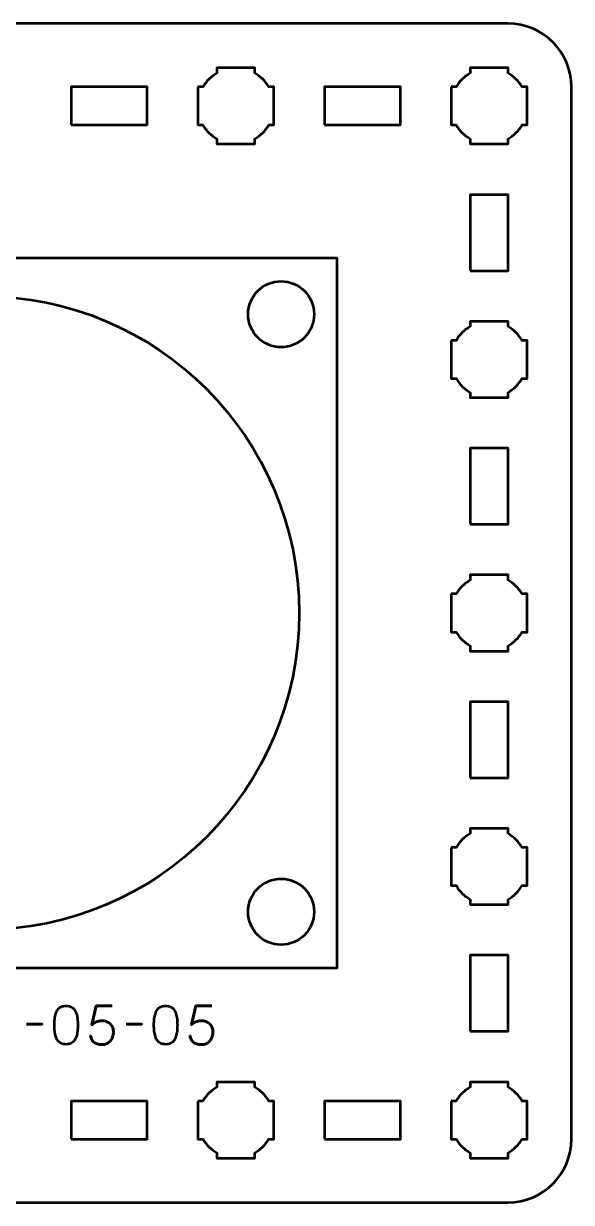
# Model space of a CAD drawing. Header units: centimetres. Extents: x -15.15 to -5.85, y -19.5 to -10.2.
# Drawn here: x -10.18 to -5.85, y -19.5 to -10.2 of the extents above; entities that cross this region are included whole.
import ezdxf

# ---------------------------------------------------------------- set-up
doc = ezdxf.new("R2010")
doc.units = ezdxf.units.CM
doc.header["$MEASUREMENT"] = 0
doc.layers.add('Layer 1', color=7, linetype='Continuous')

msp = doc.modelspace()

# ---------------------------------------------------------------- linework, layer by layer
at = {"layer": 'Layer 1', "lineweight": 53}
for points in [[(-9.8, -11), (-9.2, -11), (-9.2, -10.7), (-9.8, -10.7), (-9.8, -11)], [(-7.8, -11), (-7.2, -11), (-7.2, -10.7), (-7.8, -10.7), (-7.8, -11)], [(-6.65, -12.15), (-6.35, -12.15), (-6.35, -11.55), (-6.65, -11.55), (-6.65, -12.15)], [(-6.65, -12.15), (-6.35, -12.15), (-6.35, -11.55), (-6.65, -11.55), (-6.65, -12.15)], [(-6.65, -14.15), (-6.35, -14.15), (-6.35, -13.55), (-6.65, -13.55), (-6.65, -14.15)], [(-6.65, -16.15), (-6.35, -16.15), (-6.35, -15.55), (-6.65, -15.55), (-6.65, -16.15)], [(-6.65, -18.15), (-6.35, -18.15), (-6.35, -17.55), (-6.65, -17.55), (-6.65, -18.15)], [(-9.8, -19), (-9.2, -19), (-9.2, -18.7), (-9.8, -18.7), (-9.8, -19)], [(-7.8, -19), (-7.2, -19), (-7.2, -18.7), (-7.8, -18.7), (-7.8, -19)]]:
    msp.add_lwpolyline(points, close=True, dxfattribs=at)
at = {"layer": 'Layer 1', "color": 5, "lineweight": 53}
msp.add_lwpolyline([(-13.29996, -17.64998), (-7.69996, -17.64998), (-7.69996, -12.04998), (-13.29996, -12.04998), (-13.29996, -17.64998)], close=True, dxfattribs=at)
at = {"layer": 'Layer 1', "lineweight": 53}
for centre, major_axis in [((-8.14296, -12.49298), (0, 0.2605)), ((-10.49996, -14.84998), (0, 2.5)), ((-8.14296, -17.20698), (0, 0.2605))]:
    msp.add_ellipse(centre, major_axis=major_axis, ratio=1, dxfattribs=at)
for points, knots in [([(-15.15, -19), (-15.15, -19), (-15.15, -10.7), (-15.15, -10.7), (-15.15, -10.7), (-15.15, -10.42391), (-14.92609, -10.2), (-14.65, -10.2), (-14.65, -10.2), (-14.65, -10.2), (-6.35, -10.2), (-6.35, -10.2), (-6.35, -10.2), (-6.07391, -10.2), (-5.85, -10.42391), (-5.85, -10.7), (-5.85, -10.7), (-5.85, -10.7), (-5.85, -19), (-5.85, -19), (-5.85, -19), (-5.85, -19.27609), (-6.07391, -19.5), (-6.35, -19.5), (-6.35, -19.5), (-6.35, -19.5), (-14.65, -19.5), (-14.65, -19.5), (-14.65, -19.5), (-14.92609, -19.5), (-15.15, -19.27609), (-15.15, -19)], [0, 0, 0, 0, 0.125, 0.125, 0.125, 0.125, 0.25, 0.25, 0.25, 0.25, 0.375, 0.375, 0.375, 0.375, 0.5, 0.5, 0.5, 0.5, 0.625, 0.625, 0.625, 0.625, 0.75, 0.75, 0.75, 0.75, 0.875, 0.875, 0.875, 0.875, 1, 1, 1, 1]), ([(-8.8, -10.7), (-8.8, -10.7), (-8.75985, -10.7), (-8.75985, -10.7), (-8.75985, -10.7), (-8.7335, -10.65447), (-8.69553, -10.6165), (-8.65, -10.59015), (-8.65, -10.59015), (-8.65, -10.59015), (-8.65, -10.55), (-8.65, -10.55), (-8.65, -10.55), (-8.65, -10.55), (-8.5, -10.55), (-8.5, -10.55), (-8.5, -10.55), (-8.5, -10.55), (-8.35, -10.55), (-8.35, -10.55), (-8.35, -10.55), (-8.35, -10.55), (-8.35, -10.59015), (-8.35, -10.59015), (-8.35, -10.59015), (-8.30447, -10.6165), (-8.2665, -10.65447), (-8.24015, -10.7), (-8.24015, -10.7), (-8.24015, -10.7), (-8.2, -10.7), (-8.2, -10.7), (-8.2, -10.7), (-8.2, -10.7), (-8.2, -10.85), (-8.2, -10.85), (-8.2, -10.85), (-8.2, -10.85), (-8.2, -11), (-8.2, -11), (-8.2, -11), (-8.2, -11), (-8.24015, -11), (-8.24015, -11), (-8.24015, -11), (-8.2665, -11.04553), (-8.30447, -11.0835), (-8.35, -11.10985), (-8.35, -11.10985), (-8.35, -11.10985), (-8.35, -11.15), (-8.35, -11.15), (-8.35, -11.15), (-8.35, -11.15), (-8.5, -11.15), (-8.5, -11.15), (-8.5, -11.15), (-8.5, -11.15), (-8.65, -11.15), (-8.65, -11.15), (-8.65, -11.15), (-8.65, -11.15), (-8.65, -11.10985), (-8.65, -11.10985), (-8.65, -11.10985), (-8.69553, -11.0835), (-8.7335, -11.04553), (-8.75985, -11), (-8.75985, -11), (-8.75985, -11), (-8.8, -11), (-8.8, -11), (-8.8, -11), (-8.8, -11), (-8.8, -10.85), (-8.8, -10.85), (-8.8, -10.85), (-8.8, -10.85), (-8.8, -10.7), (-8.8, -10.7)], [0, 0, 0, 0, 0.05, 0.05, 0.05, 0.05, 0.1, 0.1, 0.1, 0.1, 0.15, 0.15, 0.15, 0.15, 0.2, 0.2, 0.2, 0.2, 0.25, 0.25, 0.25, 0.25, 0.3, 0.3, 0.3, 0.3, 0.35, 0.35, 0.35, 0.35, 0.4, 0.4, 0.4, 0.4, 0.45, 0.45, 0.45, 0.45, 0.5, 0.5, 0.5, 0.5, 0.55, 0.55, 0.55, 0.55, 0.6, 0.6, 0.6, 0.6, 0.65, 0.65, 0.65, 0.65, 0.7, 0.7, 0.7, 0.7, 0.75, 0.75, 0.75, 0.75, 0.8, 0.8, 0.8, 0.8, 0.85, 0.85, 0.85, 0.85, 0.9, 0.9, 0.9, 0.9, 0.95, 0.95, 0.95, 0.95, 1, 1, 1, 1]), ([(-6.8, -10.7), (-6.8, -10.7), (-6.75985, -10.7), (-6.75985, -10.7), (-6.75985, -10.7), (-6.7335, -10.65447), (-6.69553, -10.6165), (-6.65, -10.59015), (-6.65, -10.59015), (-6.65, -10.59015), (-6.65, -10.55), (-6.65, -10.55), (-6.65, -10.55), (-6.65, -10.55), (-6.5, -10.55), (-6.5, -10.55), (-6.5, -10.55), (-6.5, -10.55), (-6.35, -10.55), (-6.35, -10.55), (-6.35, -10.55), (-6.35, -10.55), (-6.35, -10.59015), (-6.35, -10.59015), (-6.35, -10.59015), (-6.30447, -10.6165), (-6.2665, -10.65447), (-6.24015, -10.7), (-6.24015, -10.7), (-6.24015, -10.7), (-6.2, -10.7), (-6.2, -10.7), (-6.2, -10.7), (-6.2, -10.7), (-6.2, -10.85), (-6.2, -10.85), (-6.2, -10.85), (-6.2, -10.85), (-6.2, -11), (-6.2, -11), (-6.2, -11), (-6.2, -11), (-6.24015, -11), (-6.24015, -11), (-6.24015, -11), (-6.2665, -11.04553), (-6.30447, -11.0835), (-6.35, -11.10985), (-6.35, -11.10985), (-6.35, -11.10985), (-6.35, -11.15), (-6.35, -11.15), (-6.35, -11.15), (-6.35, -11.15), (-6.5, -11.15), (-6.5, -11.15), (-6.5, -11.15), (-6.5, -11.15), (-6.65, -11.15), (-6.65, -11.15), (-6.65, -11.15), (-6.65, -11.15), (-6.65, -11.10985), (-6.65, -11.10985), (-6.65, -11.10985), (-6.69553, -11.0835), (-6.7335, -11.04553), (-6.75985, -11), (-6.75985, -11), (-6.75985, -11), (-6.8, -11), (-6.8, -11), (-6.8, -11), (-6.8, -11), (-6.8, -10.85), (-6.8, -10.85), (-6.8, -10.85), (-6.8, -10.85), (-6.8, -10.7), (-6.8, -10.7)], [0, 0, 0, 0, 0.05, 0.05, 0.05, 0.05, 0.1, 0.1, 0.1, 0.1, 0.15, 0.15, 0.15, 0.15, 0.2, 0.2, 0.2, 0.2, 0.25, 0.25, 0.25, 0.25, 0.3, 0.3, 0.3, 0.3, 0.35, 0.35, 0.35, 0.35, 0.4, 0.4, 0.4, 0.4, 0.45, 0.45, 0.45, 0.45, 0.5, 0.5, 0.5, 0.5, 0.55, 0.55, 0.55, 0.55, 0.6, 0.6, 0.6, 0.6, 0.65, 0.65, 0.65, 0.65, 0.7, 0.7, 0.7, 0.7, 0.75, 0.75, 0.75, 0.75, 0.8, 0.8, 0.8, 0.8, 0.85, 0.85, 0.85, 0.85, 0.9, 0.9, 0.9, 0.9, 0.95, 0.95, 0.95, 0.95, 1, 1, 1, 1]), ([(-6.8, -12.7), (-6.8, -12.7), (-6.75985, -12.7), (-6.75985, -12.7), (-6.75985, -12.7), (-6.7335, -12.65447), (-6.69553, -12.6165), (-6.65, -12.59015), (-6.65, -12.59015), (-6.65, -12.59015), (-6.65, -12.55), (-6.65, -12.55), (-6.65, -12.55), (-6.65, -12.55), (-6.5, -12.55), (-6.5, -12.55), (-6.5, -12.55), (-6.5, -12.55), (-6.35, -12.55), (-6.35, -12.55), (-6.35, -12.55), (-6.35, -12.55), (-6.35, -12.59015), (-6.35, -12.59015), (-6.35, -12.59015), (-6.30447, -12.6165), (-6.2665, -12.65447), (-6.24015, -12.7), (-6.24015, -12.7), (-6.24015, -12.7), (-6.2, -12.7), (-6.2, -12.7), (-6.2, -12.7), (-6.2, -12.7), (-6.2, -12.85), (-6.2, -12.85), (-6.2, -12.85), (-6.2, -12.85), (-6.2, -13), (-6.2, -13), (-6.2, -13), (-6.2, -13), (-6.24015, -13), (-6.24015, -13), (-6.24015, -13), (-6.2665, -13.04553), (-6.30447, -13.0835), (-6.35, -13.10985), (-6.35, -13.10985), (-6.35, -13.10985), (-6.35, -13.15), (-6.35, -13.15), (-6.35, -13.15), (-6.35, -13.15), (-6.5, -13.15), (-6.5, -13.15), (-6.5, -13.15), (-6.5, -13.15), (-6.65, -13.15), (-6.65, -13.15), (-6.65, -13.15), (-6.65, -13.15), (-6.65, -13.10985), (-6.65, -13.10985), (-6.65, -13.10985), (-6.69553, -13.0835), (-6.7335, -13.04553), (-6.75985, -13), (-6.75985, -13), (-6.75985, -13), (-6.8, -13), (-6.8, -13), (-6.8, -13), (-6.8, -13), (-6.8, -12.85), (-6.8, -12.85), (-6.8, -12.85), (-6.8, -12.85), (-6.8, -12.7), (-6.8, -12.7)], [0, 0, 0, 0, 0.05, 0.05, 0.05, 0.05, 0.1, 0.1, 0.1, 0.1, 0.15, 0.15, 0.15, 0.15, 0.2, 0.2, 0.2, 0.2, 0.25, 0.25, 0.25, 0.25, 0.3, 0.3, 0.3, 0.3, 0.35, 0.35, 0.35, 0.35, 0.4, 0.4, 0.4, 0.4, 0.45, 0.45, 0.45, 0.45, 0.5, 0.5, 0.5, 0.5, 0.55, 0.55, 0.55, 0.55, 0.6, 0.6, 0.6, 0.6, 0.65, 0.65, 0.65, 0.65, 0.7, 0.7, 0.7, 0.7, 0.75, 0.75, 0.75, 0.75, 0.8, 0.8, 0.8, 0.8, 0.85, 0.85, 0.85, 0.85, 0.9, 0.9, 0.9, 0.9, 0.95, 0.95, 0.95, 0.95, 1, 1, 1, 1]), ([(-6.8, -14.7), (-6.8, -14.7), (-6.75985, -14.7), (-6.75985, -14.7), (-6.75985, -14.7), (-6.7335, -14.65447), (-6.69553, -14.6165), (-6.65, -14.59015), (-6.65, -14.59015), (-6.65, -14.59015), (-6.65, -14.55), (-6.65, -14.55), (-6.65, -14.55), (-6.65, -14.55), (-6.5, -14.55), (-6.5, -14.55), (-6.5, -14.55), (-6.5, -14.55), (-6.35, -14.55), (-6.35, -14.55), (-6.35, -14.55), (-6.35, -14.55), (-6.35, -14.59015), (-6.35, -14.59015), (-6.35, -14.59015), (-6.30447, -14.6165), (-6.2665, -14.65447), (-6.24015, -14.7), (-6.24015, -14.7), (-6.24015, -14.7), (-6.2, -14.7), (-6.2, -14.7), (-6.2, -14.7), (-6.2, -14.7), (-6.2, -14.85), (-6.2, -14.85), (-6.2, -14.85), (-6.2, -14.85), (-6.2, -15), (-6.2, -15), (-6.2, -15), (-6.2, -15), (-6.24015, -15), (-6.24015, -15), (-6.24015, -15), (-6.2665, -15.04553), (-6.30447, -15.0835), (-6.35, -15.10985), (-6.35, -15.10985), (-6.35, -15.10985), (-6.35, -15.15), (-6.35, -15.15), (-6.35, -15.15), (-6.35, -15.15), (-6.5, -15.15), (-6.5, -15.15), (-6.5, -15.15), (-6.5, -15.15), (-6.65, -15.15), (-6.65, -15.15), (-6.65, -15.15), (-6.65, -15.15), (-6.65, -15.10985), (-6.65, -15.10985), (-6.65, -15.10985), (-6.69553, -15.0835), (-6.7335, -15.04553), (-6.75985, -15), (-6.75985, -15), (-6.75985, -15), (-6.8, -15), (-6.8, -15), (-6.8, -15), (-6.8, -15), (-6.8, -14.85), (-6.8, -14.85), (-6.8, -14.85), (-6.8, -14.85), (-6.8, -14.7), (-6.8, -14.7)], [0, 0, 0, 0, 0.05, 0.05, 0.05, 0.05, 0.1, 0.1, 0.1, 0.1, 0.15, 0.15, 0.15, 0.15, 0.2, 0.2, 0.2, 0.2, 0.25, 0.25, 0.25, 0.25, 0.3, 0.3, 0.3, 0.3, 0.35, 0.35, 0.35, 0.35, 0.4, 0.4, 0.4, 0.4, 0.45, 0.45, 0.45, 0.45, 0.5, 0.5, 0.5, 0.5, 0.55, 0.55, 0.55, 0.55, 0.6, 0.6, 0.6, 0.6, 0.65, 0.65, 0.65, 0.65, 0.7, 0.7, 0.7, 0.7, 0.75, 0.75, 0.75, 0.75, 0.8, 0.8, 0.8, 0.8, 0.85, 0.85, 0.85, 0.85, 0.9, 0.9, 0.9, 0.9, 0.95, 0.95, 0.95, 0.95, 1, 1, 1, 1]), ([(-6.8, -16.7), (-6.8, -16.7), (-6.75985, -16.7), (-6.75985, -16.7), (-6.75985, -16.7), (-6.7335, -16.65447), (-6.69553, -16.6165), (-6.65, -16.59015), (-6.65, -16.59015), (-6.65, -16.59015), (-6.65, -16.55), (-6.65, -16.55), (-6.65, -16.55), (-6.65, -16.55), (-6.5, -16.55), (-6.5, -16.55), (-6.5, -16.55), (-6.5, -16.55), (-6.35, -16.55), (-6.35, -16.55), (-6.35, -16.55), (-6.35, -16.55), (-6.35, -16.59015), (-6.35, -16.59015), (-6.35, -16.59015), (-6.30447, -16.6165), (-6.2665, -16.65447), (-6.24015, -16.7), (-6.24015, -16.7), (-6.24015, -16.7), (-6.2, -16.7), (-6.2, -16.7), (-6.2, -16.7), (-6.2, -16.7), (-6.2, -16.85), (-6.2, -16.85), (-6.2, -16.85), (-6.2, -16.85), (-6.2, -17), (-6.2, -17), (-6.2, -17), (-6.2, -17), (-6.24015, -17), (-6.24015, -17), (-6.24015, -17), (-6.2665, -17.04553), (-6.30447, -17.0835), (-6.35, -17.10985), (-6.35, -17.10985), (-6.35, -17.10985), (-6.35, -17.15), (-6.35, -17.15), (-6.35, -17.15), (-6.35, -17.15), (-6.5, -17.15), (-6.5, -17.15), (-6.5, -17.15), (-6.5, -17.15), (-6.65, -17.15), (-6.65, -17.15), (-6.65, -17.15), (-6.65, -17.15), (-6.65, -17.10985), (-6.65, -17.10985), (-6.65, -17.10985), (-6.69553, -17.0835), (-6.7335, -17.04553), (-6.75985, -17), (-6.75985, -17), (-6.75985, -17), (-6.8, -17), (-6.8, -17), (-6.8, -17), (-6.8, -17), (-6.8, -16.85), (-6.8, -16.85), (-6.8, -16.85), (-6.8, -16.85), (-6.8, -16.7), (-6.8, -16.7)], [0, 0, 0, 0, 0.05, 0.05, 0.05, 0.05, 0.1, 0.1, 0.1, 0.1, 0.15, 0.15, 0.15, 0.15, 0.2, 0.2, 0.2, 0.2, 0.25, 0.25, 0.25, 0.25, 0.3, 0.3, 0.3, 0.3, 0.35, 0.35, 0.35, 0.35, 0.4, 0.4, 0.4, 0.4, 0.45, 0.45, 0.45, 0.45, 0.5, 0.5, 0.5, 0.5, 0.55, 0.55, 0.55, 0.55, 0.6, 0.6, 0.6, 0.6, 0.65, 0.65, 0.65, 0.65, 0.7, 0.7, 0.7, 0.7, 0.75, 0.75, 0.75, 0.75, 0.8, 0.8, 0.8, 0.8, 0.85, 0.85, 0.85, 0.85, 0.9, 0.9, 0.9, 0.9, 0.95, 0.95, 0.95, 0.95, 1, 1, 1, 1]), ([(-8.8, -18.7), (-8.8, -18.7), (-8.75985, -18.7), (-8.75985, -18.7), (-8.75985, -18.7), (-8.7335, -18.65447), (-8.69553, -18.6165), (-8.65, -18.59015), (-8.65, -18.59015), (-8.65, -18.59015), (-8.65, -18.55), (-8.65, -18.55), (-8.65, -18.55), (-8.65, -18.55), (-8.5, -18.55), (-8.5, -18.55), (-8.5, -18.55), (-8.5, -18.55), (-8.35, -18.55), (-8.35, -18.55), (-8.35, -18.55), (-8.35, -18.55), (-8.35, -18.59015), (-8.35, -18.59015), (-8.35, -18.59015), (-8.30447, -18.6165), (-8.2665, -18.65447), (-8.24015, -18.7), (-8.24015, -18.7), (-8.24015, -18.7), (-8.2, -18.7), (-8.2, -18.7), (-8.2, -18.7), (-8.2, -18.7), (-8.2, -18.85), (-8.2, -18.85), (-8.2, -18.85), (-8.2, -18.85), (-8.2, -19), (-8.2, -19), (-8.2, -19), (-8.2, -19), (-8.24015, -19), (-8.24015, -19), (-8.24015, -19), (-8.2665, -19.04553), (-8.30447, -19.0835), (-8.35, -19.10985), (-8.35, -19.10985), (-8.35, -19.10985), (-8.35, -19.15), (-8.35, -19.15), (-8.35, -19.15), (-8.35, -19.15), (-8.5, -19.15), (-8.5, -19.15), (-8.5, -19.15), (-8.5, -19.15), (-8.65, -19.15), (-8.65, -19.15), (-8.65, -19.15), (-8.65, -19.15), (-8.65, -19.10985), (-8.65, -19.10985), (-8.65, -19.10985), (-8.69553, -19.0835), (-8.7335, -19.04553), (-8.75985, -19), (-8.75985, -19), (-8.75985, -19), (-8.8, -19), (-8.8, -19), (-8.8, -19), (-8.8, -19), (-8.8, -18.85), (-8.8, -18.85), (-8.8, -18.85), (-8.8, -18.85), (-8.8, -18.7), (-8.8, -18.7)], [0, 0, 0, 0, 0.05, 0.05, 0.05, 0.05, 0.1, 0.1, 0.1, 0.1, 0.15, 0.15, 0.15, 0.15, 0.2, 0.2, 0.2, 0.2, 0.25, 0.25, 0.25, 0.25, 0.3, 0.3, 0.3, 0.3, 0.35, 0.35, 0.35, 0.35, 0.4, 0.4, 0.4, 0.4, 0.45, 0.45, 0.45, 0.45, 0.5, 0.5, 0.5, 0.5, 0.55, 0.55, 0.55, 0.55, 0.6, 0.6, 0.6, 0.6, 0.65, 0.65, 0.65, 0.65, 0.7, 0.7, 0.7, 0.7, 0.75, 0.75, 0.75, 0.75, 0.8, 0.8, 0.8, 0.8, 0.85, 0.85, 0.85, 0.85, 0.9, 0.9, 0.9, 0.9, 0.95, 0.95, 0.95, 0.95, 1, 1, 1, 1]), ([(-6.8, -18.7), (-6.8, -18.7), (-6.75985, -18.7), (-6.75985, -18.7), (-6.75985, -18.7), (-6.7335, -18.65447), (-6.69553, -18.6165), (-6.65, -18.59015), (-6.65, -18.59015), (-6.65, -18.59015), (-6.65, -18.55), (-6.65, -18.55), (-6.65, -18.55), (-6.65, -18.55), (-6.5, -18.55), (-6.5, -18.55), (-6.5, -18.55), (-6.5, -18.55), (-6.35, -18.55), (-6.35, -18.55), (-6.35, -18.55), (-6.35, -18.55), (-6.35, -18.59015), (-6.35, -18.59015), (-6.35, -18.59015), (-6.30447, -18.6165), (-6.2665, -18.65447), (-6.24015, -18.7), (-6.24015, -18.7), (-6.24015, -18.7), (-6.2, -18.7), (-6.2, -18.7), (-6.2, -18.7), (-6.2, -18.7), (-6.2, -18.85), (-6.2, -18.85), (-6.2, -18.85), (-6.2, -18.85), (-6.2, -19), (-6.2, -19), (-6.2, -19), (-6.2, -19), (-6.24015, -19), (-6.24015, -19), (-6.24015, -19), (-6.2665, -19.04553), (-6.30447, -19.0835), (-6.35, -19.10985), (-6.35, -19.10985), (-6.35, -19.10985), (-6.35, -19.15), (-6.35, -19.15), (-6.35, -19.15), (-6.35, -19.15), (-6.5, -19.15), (-6.5, -19.15), (-6.5, -19.15), (-6.5, -19.15), (-6.65, -19.15), (-6.65, -19.15), (-6.65, -19.15), (-6.65, -19.15), (-6.65, -19.10985), (-6.65, -19.10985), (-6.65, -19.10985), (-6.69553, -19.0835), (-6.7335, -19.04553), (-6.75985, -19), (-6.75985, -19), (-6.75985, -19), (-6.8, -19), (-6.8, -19), (-6.8, -19), (-6.8, -19), (-6.8, -18.85), (-6.8, -18.85), (-6.8, -18.85), (-6.8, -18.85), (-6.8, -18.7), (-6.8, -18.7)], [0, 0, 0, 0, 0.05, 0.05, 0.05, 0.05, 0.1, 0.1, 0.1, 0.1, 0.15, 0.15, 0.15, 0.15, 0.2, 0.2, 0.2, 0.2, 0.25, 0.25, 0.25, 0.25, 0.3, 0.3, 0.3, 0.3, 0.35, 0.35, 0.35, 0.35, 0.4, 0.4, 0.4, 0.4, 0.45, 0.45, 0.45, 0.45, 0.5, 0.5, 0.5, 0.5, 0.55, 0.55, 0.55, 0.55, 0.6, 0.6, 0.6, 0.6, 0.65, 0.65, 0.65, 0.65, 0.7, 0.7, 0.7, 0.7, 0.75, 0.75, 0.75, 0.75, 0.8, 0.8, 0.8, 0.8, 0.85, 0.85, 0.85, 0.85, 0.9, 0.9, 0.9, 0.9, 0.95, 0.95, 0.95, 0.95, 1, 1, 1, 1])]:
    msp.add_open_spline(points, degree=3, knots=knots, dxfattribs=at)
at = {"layer": 'Layer 1', "color": 5, "lineweight": 53}
for points, knots in [([(-9.84045, -18.25323), (-9.82564, -18.25316), (-9.81287, -18.25055), (-9.80221, -18.24547), (-9.80221, -18.24547), (-9.79163, -18.24039), (-9.78281, -18.23312), (-9.77576, -18.22388), (-9.77576, -18.22388), (-9.76877, -18.21457), (-9.76327, -18.20356), (-9.75918, -18.19086), (-9.75918, -18.19086), (-9.75515, -18.17816), (-9.75226, -18.16426), (-9.75064, -18.14902), (-9.75064, -18.14902), (-9.74894, -18.13378), (-9.7481, -18.11776), (-9.74817, -18.10083), (-9.74817, -18.10083), (-9.7481, -18.08397), (-9.74894, -18.06795), (-9.75064, -18.05278), (-9.75064, -18.05278), (-9.75226, -18.03761), (-9.75515, -18.02364), (-9.75918, -18.01094), (-9.75918, -18.01094), (-9.76327, -17.99831), (-9.76877, -17.98731), (-9.77576, -17.97792), (-9.77576, -17.97792), (-9.78281, -17.96861), (-9.79163, -17.96134), (-9.80221, -17.95626), (-9.80221, -17.95626), (-9.81287, -17.95111), (-9.82564, -17.9485), (-9.84045, -17.94843), (-9.84045, -17.94843), (-9.85527, -17.9485), (-9.86804, -17.95111), (-9.8787, -17.95626), (-9.8787, -17.95626), (-9.88928, -17.96134), (-9.8981, -17.96861), (-9.90515, -17.97792), (-9.90515, -17.97792), (-9.91214, -17.98731), (-9.91764, -17.99831), (-9.92173, -18.01094), (-9.92173, -18.01094), (-9.92576, -18.02364), (-9.92865, -18.03761), (-9.93027, -18.05278), (-9.93027, -18.05278), (-9.93196, -18.06795), (-9.93281, -18.08397), (-9.93274, -18.10083), (-9.93274, -18.10083), (-9.93281, -18.11776), (-9.93196, -18.13378), (-9.93027, -18.14902), (-9.93027, -18.14902), (-9.92865, -18.16426), (-9.92576, -18.17816), (-9.92173, -18.19086), (-9.92173, -18.19086), (-9.91764, -18.20356), (-9.91214, -18.21457), (-9.90515, -18.22388), (-9.90515, -18.22388), (-9.8981, -18.23312), (-9.88928, -18.24039), (-9.8787, -18.24547), (-9.8787, -18.24547), (-9.86804, -18.25055), (-9.85527, -18.25316), (-9.84045, -18.25323)], [0, 0, 0, 0, 0.05, 0.05, 0.05, 0.05, 0.1, 0.1, 0.1, 0.1, 0.15, 0.15, 0.15, 0.15, 0.2, 0.2, 0.2, 0.2, 0.25, 0.25, 0.25, 0.25, 0.3, 0.3, 0.3, 0.3, 0.35, 0.35, 0.35, 0.35, 0.4, 0.4, 0.4, 0.4, 0.45, 0.45, 0.45, 0.45, 0.5, 0.5, 0.5, 0.5, 0.55, 0.55, 0.55, 0.55, 0.6, 0.6, 0.6, 0.6, 0.65, 0.65, 0.65, 0.65, 0.7, 0.7, 0.7, 0.7, 0.75, 0.75, 0.75, 0.75, 0.8, 0.8, 0.8, 0.8, 0.85, 0.85, 0.85, 0.85, 0.9, 0.9, 0.9, 0.9, 0.95, 0.95, 0.95, 0.95, 1, 1, 1, 1]), ([(-9.84045, -18.25323), (-9.82564, -18.25316), (-9.81287, -18.25055), (-9.80221, -18.24547), (-9.80221, -18.24547), (-9.79163, -18.24039), (-9.78281, -18.23312), (-9.77576, -18.22388), (-9.77576, -18.22388), (-9.76877, -18.21457), (-9.76327, -18.20356), (-9.75918, -18.19086), (-9.75918, -18.19086), (-9.75515, -18.17816), (-9.75226, -18.16426), (-9.75064, -18.14902), (-9.75064, -18.14902), (-9.74894, -18.13378), (-9.7481, -18.11776), (-9.74817, -18.10083), (-9.74817, -18.10083), (-9.7481, -18.08397), (-9.74894, -18.06795), (-9.75064, -18.05278), (-9.75064, -18.05278), (-9.75226, -18.03761), (-9.75515, -18.02364), (-9.75918, -18.01094), (-9.75918, -18.01094), (-9.76327, -17.99831), (-9.76877, -17.98731), (-9.77576, -17.97792), (-9.77576, -17.97792), (-9.78281, -17.96861), (-9.79163, -17.96134), (-9.80221, -17.95626), (-9.80221, -17.95626), (-9.81287, -17.95111), (-9.82564, -17.9485), (-9.84045, -17.94843), (-9.84045, -17.94843), (-9.85527, -17.9485), (-9.86804, -17.95111), (-9.8787, -17.95626), (-9.8787, -17.95626), (-9.88928, -17.96134), (-9.8981, -17.96861), (-9.90515, -17.97792), (-9.90515, -17.97792), (-9.91214, -17.98731), (-9.91764, -17.99831), (-9.92173, -18.01094), (-9.92173, -18.01094), (-9.92576, -18.02364), (-9.92865, -18.03761), (-9.93027, -18.05278), (-9.93027, -18.05278), (-9.93196, -18.06795), (-9.93281, -18.08397), (-9.93274, -18.10083), (-9.93274, -18.10083), (-9.93281, -18.11776), (-9.93196, -18.13378), (-9.93027, -18.14902), (-9.93027, -18.14902), (-9.92865, -18.16426), (-9.92576, -18.17816), (-9.92173, -18.19086), (-9.92173, -18.19086), (-9.91764, -18.20356), (-9.91214, -18.21457), (-9.90515, -18.22388), (-9.90515, -18.22388), (-9.8981, -18.23312), (-9.88928, -18.24039), (-9.8787, -18.24547), (-9.8787, -18.24547), (-9.86804, -18.25055), (-9.85527, -18.25316), (-9.84045, -18.25323)], [0, 0, 0, 0, 0.05, 0.05, 0.05, 0.05, 0.1, 0.1, 0.1, 0.1, 0.15, 0.15, 0.15, 0.15, 0.2, 0.2, 0.2, 0.2, 0.25, 0.25, 0.25, 0.25, 0.3, 0.3, 0.3, 0.3, 0.35, 0.35, 0.35, 0.35, 0.4, 0.4, 0.4, 0.4, 0.45, 0.45, 0.45, 0.45, 0.5, 0.5, 0.5, 0.5, 0.55, 0.55, 0.55, 0.55, 0.6, 0.6, 0.6, 0.6, 0.65, 0.65, 0.65, 0.65, 0.7, 0.7, 0.7, 0.7, 0.75, 0.75, 0.75, 0.75, 0.8, 0.8, 0.8, 0.8, 0.85, 0.85, 0.85, 0.85, 0.9, 0.9, 0.9, 0.9, 0.95, 0.95, 0.95, 0.95, 1, 1, 1, 1]), ([(-9.47639, -17.94801), (-9.47639, -17.94801), (-9.60339, -17.94801), (-9.60339, -17.94801), (-9.60339, -17.94801), (-9.60339, -17.94801), (-9.63726, -18.09956), (-9.63726, -18.09956), (-9.63726, -18.09956), (-9.63133, -18.09448), (-9.62569, -18.0899), (-9.62025, -18.08587), (-9.62025, -18.08587), (-9.61489, -18.08185), (-9.60925, -18.07847), (-9.60325, -18.07564), (-9.60325, -18.07564), (-9.59732, -18.07282), (-9.59055, -18.0707), (-9.58293, -18.06922), (-9.58293, -18.06922), (-9.57538, -18.06774), (-9.56635, -18.06696), (-9.55598, -18.06696), (-9.55598, -18.06696), (-9.54751, -18.06696), (-9.53904, -18.06809), (-9.53058, -18.07042), (-9.53058, -18.07042), (-9.52211, -18.07268), (-9.51407, -18.07614), (-9.50645, -18.08072), (-9.50645, -18.08072), (-9.49876, -18.08538), (-9.49198, -18.09117), (-9.48606, -18.09815), (-9.48606, -18.09815), (-9.48006, -18.10514), (-9.47533, -18.11332), (-9.47195, -18.1227), (-9.47195, -18.1227), (-9.46849, -18.13209), (-9.46673, -18.14274), (-9.46666, -18.15459), (-9.46666, -18.15459), (-9.46658, -18.15897), (-9.46708, -18.16447), (-9.46807, -18.17096), (-9.46807, -18.17096), (-9.46898, -18.17745), (-9.47068, -18.18451), (-9.47308, -18.19199), (-9.47308, -18.19199), (-9.47547, -18.19947), (-9.47886, -18.20688), (-9.48316, -18.21421), (-9.48316, -18.21421), (-9.48747, -18.22155), (-9.49297, -18.22825), (-9.4996, -18.23432), (-9.4996, -18.23432), (-9.50624, -18.24039), (-9.51428, -18.24526), (-9.52366, -18.24893), (-9.52366, -18.24893), (-9.53312, -18.25252), (-9.5442, -18.25443), (-9.55682, -18.2545), (-9.55682, -18.2545), (-9.57192, -18.25443), (-9.58462, -18.25281), (-9.59492, -18.24977), (-9.59492, -18.24977), (-9.60523, -18.24667), (-9.61362, -18.24265), (-9.62011, -18.23757), (-9.62011, -18.23757), (-9.62667, -18.23249), (-9.63175, -18.22691), (-9.63542, -18.22085), (-9.63542, -18.22085), (-9.63909, -18.21478), (-9.64184, -18.20871), (-9.64368, -18.20264), (-9.64368, -18.20264), (-9.64551, -18.19657), (-9.64692, -18.191), (-9.64784, -18.18592), (-9.64784, -18.18592), (-9.64692, -18.191), (-9.64551, -18.19657), (-9.64368, -18.20264), (-9.64368, -18.20264), (-9.64184, -18.20871), (-9.63909, -18.21478), (-9.63542, -18.22085), (-9.63542, -18.22085), (-9.63175, -18.22691), (-9.62667, -18.23249), (-9.62011, -18.23757), (-9.62011, -18.23757), (-9.61362, -18.24265), (-9.60523, -18.24667), (-9.59492, -18.24977), (-9.59492, -18.24977), (-9.58462, -18.25281), (-9.57192, -18.25443), (-9.55682, -18.2545), (-9.55682, -18.2545), (-9.5442, -18.25443), (-9.53312, -18.25252), (-9.52366, -18.24893), (-9.52366, -18.24893), (-9.51428, -18.24526), (-9.50624, -18.24039), (-9.4996, -18.23432), (-9.4996, -18.23432), (-9.49297, -18.22825), (-9.48747, -18.22155), (-9.48316, -18.21421), (-9.48316, -18.21421), (-9.47886, -18.20688), (-9.47547, -18.19947), (-9.47308, -18.19199), (-9.47308, -18.19199), (-9.47068, -18.18451), (-9.46898, -18.17745), (-9.46807, -18.17096), (-9.46807, -18.17096), (-9.46708, -18.16447), (-9.46658, -18.15897), (-9.46666, -18.15459), (-9.46666, -18.15459), (-9.46673, -18.14274), (-9.46849, -18.13209), (-9.47195, -18.1227), (-9.47195, -18.1227), (-9.47533, -18.11332), (-9.48006, -18.10514), (-9.48606, -18.09815), (-9.48606, -18.09815), (-9.49198, -18.09117), (-9.49876, -18.08538), (-9.50645, -18.08072), (-9.50645, -18.08072), (-9.51407, -18.07614), (-9.52211, -18.07268), (-9.53058, -18.07042), (-9.53058, -18.07042), (-9.53904, -18.06809), (-9.54751, -18.06696), (-9.55598, -18.06696), (-9.55598, -18.06696), (-9.56635, -18.06696), (-9.57538, -18.06774), (-9.58293, -18.06922), (-9.58293, -18.06922), (-9.59055, -18.0707), (-9.59732, -18.07282), (-9.60325, -18.07564), (-9.60325, -18.07564), (-9.60925, -18.07847), (-9.61489, -18.08185), (-9.62025, -18.08587), (-9.62025, -18.08587), (-9.62569, -18.0899), (-9.63133, -18.09448), (-9.63726, -18.09956), (-9.63726, -18.09956), (-9.63726, -18.09956), (-9.60339, -17.94801), (-9.60339, -17.94801), (-9.60339, -17.94801), (-9.60339, -17.94801), (-9.47639, -17.94801), (-9.47639, -17.94801)], [0, 0, 0, 0, 0.0227273, 0.0227273, 0.0227273, 0.0227273, 0.0454545, 0.0454545, 0.0454545, 0.0454545, 0.0681818, 0.0681818, 0.0681818, 0.0681818, 0.0909091, 0.0909091, 0.0909091, 0.0909091, 0.1136364, 0.1136364, 0.1136364, 0.1136364, 0.1363636, 0.1363636, 0.1363636, 0.1363636, 0.1590909, 0.1590909, 0.1590909, 0.1590909, 0.1818182, 0.1818182, 0.1818182, 0.1818182, 0.2045455, 0.2045455, 0.2045455, 0.2045455, 0.2272727, 0.2272727, 0.2272727, 0.2272727, 0.25, 0.25, 0.25, 0.25, 0.2727273, 0.2727273, 0.2727273, 0.2727273, 0.2954545, 0.2954545, 0.2954545, 0.2954545, 0.3181818, 0.3181818, 0.3181818, 0.3181818, 0.3409091, 0.3409091, 0.3409091, 0.3409091, 0.3636364, 0.3636364, 0.3636364, 0.3636364, 0.3863636, 0.3863636, 0.3863636, 0.3863636, 0.4090909, 0.4090909, 0.4090909, 0.4090909, 0.4318182, 0.4318182, 0.4318182, 0.4318182, 0.4545455, 0.4545455, 0.4545455, 0.4545455, 0.4772727, 0.4772727, 0.4772727, 0.4772727, 0.5, 0.5, 0.5, 0.5, 0.5227273, 0.5227273, 0.5227273, 0.5227273, 0.5454545, 0.5454545, 0.5454545, 0.5454545, 0.5681818, 0.5681818, 0.5681818, 0.5681818, 0.5909091, 0.5909091, 0.5909091, 0.5909091, 0.6136364, 0.6136364, 0.6136364, 0.6136364, 0.6363636, 0.6363636, 0.6363636, 0.6363636, 0.6590909, 0.6590909, 0.6590909, 0.6590909, 0.6818182, 0.6818182, 0.6818182, 0.6818182, 0.7045455, 0.7045455, 0.7045455, 0.7045455, 0.7272727, 0.7272727, 0.7272727, 0.7272727, 0.75, 0.75, 0.75, 0.75, 0.7727273, 0.7727273, 0.7727273, 0.7727273, 0.7954545, 0.7954545, 0.7954545, 0.7954545, 0.8181818, 0.8181818, 0.8181818, 0.8181818, 0.8409091, 0.8409091, 0.8409091, 0.8409091, 0.8636364, 0.8636364, 0.8636364, 0.8636364, 0.8863636, 0.8863636, 0.8863636, 0.8863636, 0.9090909, 0.9090909, 0.9090909, 0.9090909, 0.9318182, 0.9318182, 0.9318182, 0.9318182, 0.9545455, 0.9545455, 0.9545455, 0.9545455, 0.9772727, 0.9772727, 0.9772727, 0.9772727, 1, 1, 1, 1]), ([(-9.05433, -18.25323), (-9.03952, -18.25316), (-9.02675, -18.25055), (-9.01609, -18.24547), (-9.01609, -18.24547), (-9.00551, -18.24039), (-8.99669, -18.23312), (-8.98964, -18.22388), (-8.98964, -18.22388), (-8.98265, -18.21457), (-8.97715, -18.20356), (-8.97306, -18.19086), (-8.97306, -18.19086), (-8.96903, -18.17816), (-8.96614, -18.16426), (-8.96452, -18.14902), (-8.96452, -18.14902), (-8.96282, -18.13378), (-8.96198, -18.11776), (-8.96205, -18.10083), (-8.96205, -18.10083), (-8.96198, -18.08397), (-8.96282, -18.06795), (-8.96452, -18.05278), (-8.96452, -18.05278), (-8.96614, -18.03761), (-8.96903, -18.02364), (-8.97306, -18.01094), (-8.97306, -18.01094), (-8.97715, -17.99831), (-8.98265, -17.98731), (-8.98964, -17.97792), (-8.98964, -17.97792), (-8.99669, -17.96861), (-9.00551, -17.96134), (-9.01609, -17.95626), (-9.01609, -17.95626), (-9.02675, -17.95111), (-9.03952, -17.9485), (-9.05433, -17.94843), (-9.05433, -17.94843), (-9.06915, -17.9485), (-9.08192, -17.95111), (-9.09258, -17.95626), (-9.09258, -17.95626), (-9.10316, -17.96134), (-9.11198, -17.96861), (-9.11903, -17.97792), (-9.11903, -17.97792), (-9.12602, -17.98731), (-9.13152, -17.99831), (-9.13561, -18.01094), (-9.13561, -18.01094), (-9.13964, -18.02364), (-9.14253, -18.03761), (-9.14415, -18.05278), (-9.14415, -18.05278), (-9.14584, -18.06795), (-9.14669, -18.08397), (-9.14662, -18.10083), (-9.14662, -18.10083), (-9.14669, -18.11776), (-9.14584, -18.13378), (-9.14415, -18.14902), (-9.14415, -18.14902), (-9.14253, -18.16426), (-9.13964, -18.17816), (-9.13561, -18.19086), (-9.13561, -18.19086), (-9.13152, -18.20356), (-9.12602, -18.21457), (-9.11903, -18.22388), (-9.11903, -18.22388), (-9.11198, -18.23312), (-9.10316, -18.24039), (-9.09258, -18.24547), (-9.09258, -18.24547), (-9.08192, -18.25055), (-9.06915, -18.25316), (-9.05433, -18.25323)], [0, 0, 0, 0, 0.05, 0.05, 0.05, 0.05, 0.1, 0.1, 0.1, 0.1, 0.15, 0.15, 0.15, 0.15, 0.2, 0.2, 0.2, 0.2, 0.25, 0.25, 0.25, 0.25, 0.3, 0.3, 0.3, 0.3, 0.35, 0.35, 0.35, 0.35, 0.4, 0.4, 0.4, 0.4, 0.45, 0.45, 0.45, 0.45, 0.5, 0.5, 0.5, 0.5, 0.55, 0.55, 0.55, 0.55, 0.6, 0.6, 0.6, 0.6, 0.65, 0.65, 0.65, 0.65, 0.7, 0.7, 0.7, 0.7, 0.75, 0.75, 0.75, 0.75, 0.8, 0.8, 0.8, 0.8, 0.85, 0.85, 0.85, 0.85, 0.9, 0.9, 0.9, 0.9, 0.95, 0.95, 0.95, 0.95, 1, 1, 1, 1]), ([(-9.05433, -18.25323), (-9.03952, -18.25316), (-9.02675, -18.25055), (-9.01609, -18.24547), (-9.01609, -18.24547), (-9.00551, -18.24039), (-8.99669, -18.23312), (-8.98964, -18.22388), (-8.98964, -18.22388), (-8.98265, -18.21457), (-8.97715, -18.20356), (-8.97306, -18.19086), (-8.97306, -18.19086), (-8.96903, -18.17816), (-8.96614, -18.16426), (-8.96452, -18.14902), (-8.96452, -18.14902), (-8.96282, -18.13378), (-8.96198, -18.11776), (-8.96205, -18.10083), (-8.96205, -18.10083), (-8.96198, -18.08397), (-8.96282, -18.06795), (-8.96452, -18.05278), (-8.96452, -18.05278), (-8.96614, -18.03761), (-8.96903, -18.02364), (-8.97306, -18.01094), (-8.97306, -18.01094), (-8.97715, -17.99831), (-8.98265, -17.98731), (-8.98964, -17.97792), (-8.98964, -17.97792), (-8.99669, -17.96861), (-9.00551, -17.96134), (-9.01609, -17.95626), (-9.01609, -17.95626), (-9.02675, -17.95111), (-9.03952, -17.9485), (-9.05433, -17.94843), (-9.05433, -17.94843), (-9.06915, -17.9485), (-9.08192, -17.95111), (-9.09258, -17.95626), (-9.09258, -17.95626), (-9.10316, -17.96134), (-9.11198, -17.96861), (-9.11903, -17.97792), (-9.11903, -17.97792), (-9.12602, -17.98731), (-9.13152, -17.99831), (-9.13561, -18.01094), (-9.13561, -18.01094), (-9.13964, -18.02364), (-9.14253, -18.03761), (-9.14415, -18.05278), (-9.14415, -18.05278), (-9.14584, -18.06795), (-9.14669, -18.08397), (-9.14662, -18.10083), (-9.14662, -18.10083), (-9.14669, -18.11776), (-9.14584, -18.13378), (-9.14415, -18.14902), (-9.14415, -18.14902), (-9.14253, -18.16426), (-9.13964, -18.17816), (-9.13561, -18.19086), (-9.13561, -18.19086), (-9.13152, -18.20356), (-9.12602, -18.21457), (-9.11903, -18.22388), (-9.11903, -18.22388), (-9.11198, -18.23312), (-9.10316, -18.24039), (-9.09258, -18.24547), (-9.09258, -18.24547), (-9.08192, -18.25055), (-9.06915, -18.25316), (-9.05433, -18.25323)], [0, 0, 0, 0, 0.05, 0.05, 0.05, 0.05, 0.1, 0.1, 0.1, 0.1, 0.15, 0.15, 0.15, 0.15, 0.2, 0.2, 0.2, 0.2, 0.25, 0.25, 0.25, 0.25, 0.3, 0.3, 0.3, 0.3, 0.35, 0.35, 0.35, 0.35, 0.4, 0.4, 0.4, 0.4, 0.45, 0.45, 0.45, 0.45, 0.5, 0.5, 0.5, 0.5, 0.55, 0.55, 0.55, 0.55, 0.6, 0.6, 0.6, 0.6, 0.65, 0.65, 0.65, 0.65, 0.7, 0.7, 0.7, 0.7, 0.75, 0.75, 0.75, 0.75, 0.8, 0.8, 0.8, 0.8, 0.85, 0.85, 0.85, 0.85, 0.9, 0.9, 0.9, 0.9, 0.95, 0.95, 0.95, 0.95, 1, 1, 1, 1]), ([(-8.69027, -17.94801), (-8.69027, -17.94801), (-8.81727, -17.94801), (-8.81727, -17.94801), (-8.81727, -17.94801), (-8.81727, -17.94801), (-8.85114, -18.09956), (-8.85114, -18.09956), (-8.85114, -18.09956), (-8.84521, -18.09448), (-8.83957, -18.0899), (-8.83413, -18.08587), (-8.83413, -18.08587), (-8.82877, -18.08185), (-8.82313, -18.07847), (-8.81713, -18.07564), (-8.81713, -18.07564), (-8.8112, -18.07282), (-8.80443, -18.0707), (-8.79681, -18.06922), (-8.79681, -18.06922), (-8.78926, -18.06774), (-8.78023, -18.06696), (-8.76986, -18.06696), (-8.76986, -18.06696), (-8.76139, -18.06696), (-8.75292, -18.06809), (-8.74446, -18.07042), (-8.74446, -18.07042), (-8.73599, -18.07268), (-8.72795, -18.07614), (-8.72033, -18.08072), (-8.72033, -18.08072), (-8.71264, -18.08538), (-8.70586, -18.09117), (-8.69994, -18.09815), (-8.69994, -18.09815), (-8.69394, -18.10514), (-8.68921, -18.11332), (-8.68583, -18.1227), (-8.68583, -18.1227), (-8.68237, -18.13209), (-8.68061, -18.14274), (-8.68054, -18.15459), (-8.68054, -18.15459), (-8.68046, -18.15897), (-8.68096, -18.16447), (-8.68195, -18.17096), (-8.68195, -18.17096), (-8.68286, -18.17745), (-8.68456, -18.18451), (-8.68696, -18.19199), (-8.68696, -18.19199), (-8.68935, -18.19947), (-8.69274, -18.20688), (-8.69704, -18.21421), (-8.69704, -18.21421), (-8.70135, -18.22155), (-8.70685, -18.22825), (-8.71348, -18.23432), (-8.71348, -18.23432), (-8.72012, -18.24039), (-8.72816, -18.24526), (-8.73754, -18.24893), (-8.73754, -18.24893), (-8.747, -18.25252), (-8.75808, -18.25443), (-8.7707, -18.2545), (-8.7707, -18.2545), (-8.7858, -18.25443), (-8.7985, -18.25281), (-8.8088, -18.24977), (-8.8088, -18.24977), (-8.81911, -18.24667), (-8.8275, -18.24265), (-8.83399, -18.23757), (-8.83399, -18.23757), (-8.84055, -18.23249), (-8.84563, -18.22691), (-8.8493, -18.22085), (-8.8493, -18.22085), (-8.85297, -18.21478), (-8.85572, -18.20871), (-8.85756, -18.20264), (-8.85756, -18.20264), (-8.85939, -18.19657), (-8.8608, -18.191), (-8.86172, -18.18592), (-8.86172, -18.18592), (-8.8608, -18.191), (-8.85939, -18.19657), (-8.85756, -18.20264), (-8.85756, -18.20264), (-8.85572, -18.20871), (-8.85297, -18.21478), (-8.8493, -18.22085), (-8.8493, -18.22085), (-8.84563, -18.22691), (-8.84055, -18.23249), (-8.83399, -18.23757), (-8.83399, -18.23757), (-8.8275, -18.24265), (-8.81911, -18.24667), (-8.8088, -18.24977), (-8.8088, -18.24977), (-8.7985, -18.25281), (-8.7858, -18.25443), (-8.7707, -18.2545), (-8.7707, -18.2545), (-8.75808, -18.25443), (-8.747, -18.25252), (-8.73754, -18.24893), (-8.73754, -18.24893), (-8.72816, -18.24526), (-8.72012, -18.24039), (-8.71348, -18.23432), (-8.71348, -18.23432), (-8.70685, -18.22825), (-8.70135, -18.22155), (-8.69704, -18.21421), (-8.69704, -18.21421), (-8.69274, -18.20688), (-8.68935, -18.19947), (-8.68696, -18.19199), (-8.68696, -18.19199), (-8.68456, -18.18451), (-8.68286, -18.17745), (-8.68195, -18.17096), (-8.68195, -18.17096), (-8.68096, -18.16447), (-8.68046, -18.15897), (-8.68054, -18.15459), (-8.68054, -18.15459), (-8.68061, -18.14274), (-8.68237, -18.13209), (-8.68583, -18.1227), (-8.68583, -18.1227), (-8.68921, -18.11332), (-8.69394, -18.10514), (-8.69994, -18.09815), (-8.69994, -18.09815), (-8.70586, -18.09117), (-8.71264, -18.08538), (-8.72033, -18.08072), (-8.72033, -18.08072), (-8.72795, -18.07614), (-8.73599, -18.07268), (-8.74446, -18.07042), (-8.74446, -18.07042), (-8.75292, -18.06809), (-8.76139, -18.06696), (-8.76986, -18.06696), (-8.76986, -18.06696), (-8.78023, -18.06696), (-8.78926, -18.06774), (-8.79681, -18.06922), (-8.79681, -18.06922), (-8.80443, -18.0707), (-8.8112, -18.07282), (-8.81713, -18.07564), (-8.81713, -18.07564), (-8.82313, -18.07847), (-8.82877, -18.08185), (-8.83413, -18.08587), (-8.83413, -18.08587), (-8.83957, -18.0899), (-8.84521, -18.09448), (-8.85114, -18.09956), (-8.85114, -18.09956), (-8.85114, -18.09956), (-8.81727, -17.94801), (-8.81727, -17.94801), (-8.81727, -17.94801), (-8.81727, -17.94801), (-8.69027, -17.94801), (-8.69027, -17.94801)], [0, 0, 0, 0, 0.0227273, 0.0227273, 0.0227273, 0.0227273, 0.0454545, 0.0454545, 0.0454545, 0.0454545, 0.0681818, 0.0681818, 0.0681818, 0.0681818, 0.0909091, 0.0909091, 0.0909091, 0.0909091, 0.1136364, 0.1136364, 0.1136364, 0.1136364, 0.1363636, 0.1363636, 0.1363636, 0.1363636, 0.1590909, 0.1590909, 0.1590909, 0.1590909, 0.1818182, 0.1818182, 0.1818182, 0.1818182, 0.2045455, 0.2045455, 0.2045455, 0.2045455, 0.2272727, 0.2272727, 0.2272727, 0.2272727, 0.25, 0.25, 0.25, 0.25, 0.2727273, 0.2727273, 0.2727273, 0.2727273, 0.2954545, 0.2954545, 0.2954545, 0.2954545, 0.3181818, 0.3181818, 0.3181818, 0.3181818, 0.3409091, 0.3409091, 0.3409091, 0.3409091, 0.3636364, 0.3636364, 0.3636364, 0.3636364, 0.3863636, 0.3863636, 0.3863636, 0.3863636, 0.4090909, 0.4090909, 0.4090909, 0.4090909, 0.4318182, 0.4318182, 0.4318182, 0.4318182, 0.4545455, 0.4545455, 0.4545455, 0.4545455, 0.4772727, 0.4772727, 0.4772727, 0.4772727, 0.5, 0.5, 0.5, 0.5, 0.5227273, 0.5227273, 0.5227273, 0.5227273, 0.5454545, 0.5454545, 0.5454545, 0.5454545, 0.5681818, 0.5681818, 0.5681818, 0.5681818, 0.5909091, 0.5909091, 0.5909091, 0.5909091, 0.6136364, 0.6136364, 0.6136364, 0.6136364, 0.6363636, 0.6363636, 0.6363636, 0.6363636, 0.6590909, 0.6590909, 0.6590909, 0.6590909, 0.6818182, 0.6818182, 0.6818182, 0.6818182, 0.7045455, 0.7045455, 0.7045455, 0.7045455, 0.7272727, 0.7272727, 0.7272727, 0.7272727, 0.75, 0.75, 0.75, 0.75, 0.7727273, 0.7727273, 0.7727273, 0.7727273, 0.7954545, 0.7954545, 0.7954545, 0.7954545, 0.8181818, 0.8181818, 0.8181818, 0.8181818, 0.8409091, 0.8409091, 0.8409091, 0.8409091, 0.8636364, 0.8636364, 0.8636364, 0.8636364, 0.8863636, 0.8863636, 0.8863636, 0.8863636, 0.9090909, 0.9090909, 0.9090909, 0.9090909, 0.9318182, 0.9318182, 0.9318182, 0.9318182, 0.9545455, 0.9545455, 0.9545455, 0.9545455, 0.9772727, 0.9772727, 0.9772727, 0.9772727, 1, 1, 1, 1]), ([(-10.15287, -18.09363), (-10.15287, -18.09363), (-10.02968, -18.09363), (-10.02968, -18.09363), (-10.02968, -18.09363), (-10.02968, -18.09363), (-10.15287, -18.09363), (-10.15287, -18.09363)], [0, 0, 0, 0, 0.5, 0.5, 0.5, 0.5, 1, 1, 1, 1]), ([(-9.36675, -18.09363), (-9.36675, -18.09363), (-9.24356, -18.09363), (-9.24356, -18.09363), (-9.24356, -18.09363), (-9.24356, -18.09363), (-9.36675, -18.09363), (-9.36675, -18.09363)], [0, 0, 0, 0, 0.5, 0.5, 0.5, 0.5, 1, 1, 1, 1])]:
    msp.add_open_spline(points, degree=3, knots=knots, dxfattribs=at)

doc.saveas('drawing.dxf')
